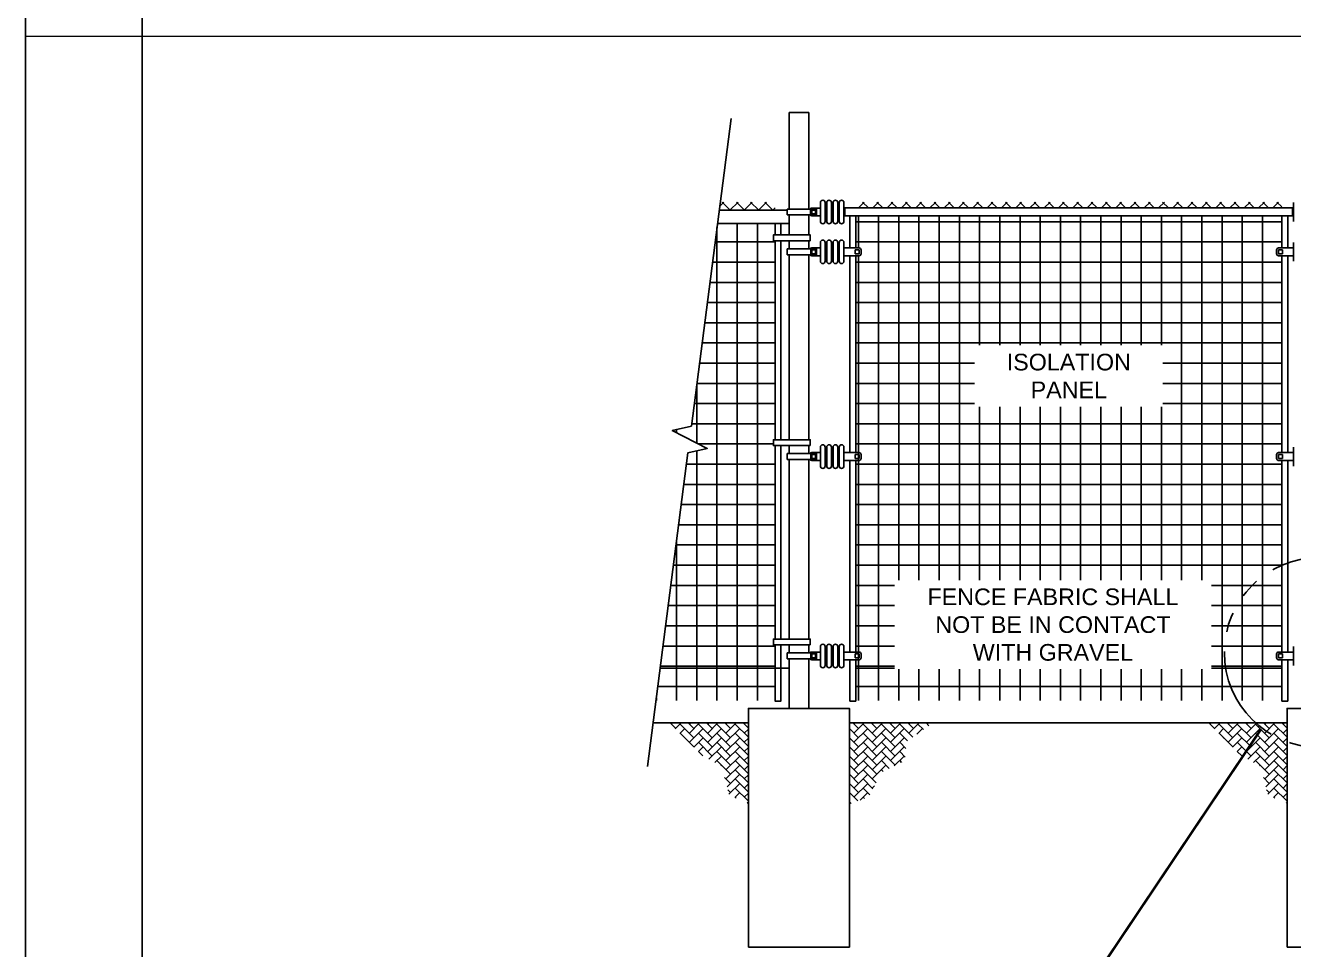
# Model space of a CAD drawing. Header units: feet. Extents: x -6 to 155, y -13 to 44.
# Drawn here: x 0 to 7.96, y 3.84 to 9.64 of the extents above; entities that cross this region are included whole.
import ezdxf

# ---------------------------------------------------------------- set-up
doc = ezdxf.new("R2010")
doc.units = ezdxf.units.FT
doc.header["$MEASUREMENT"] = 0
doc.linetypes.add('PHANTOM2', pattern=[1.25, 0.625, -0.125, 0.125, -0.125, 0.125, -0.125])
for name, color, linetype in [('E-DETL', 7, 'Continuous'), ('G-ANNO-TEXT', 1, 'Continuous'), ('G-BRDR', 5, 'Continuous')]:
    doc.layers.add(name, color=color, linetype=linetype)
doc.styles.add('NEI-A', font='arial.ttf')
pattern_1 = [(45, (-1.914983760865719, 10.93880870269205), (4.504315547135039e-18, 0.0573764369381285), [0.1217138029178189, -0.04057126763927298]), (135, (-1.886295542394084, 10.96749692116369), (4.504315547135039e-18, 0.0573764369381285), [0.1217138029178189, -0.04057126763927298])]
pattern_2 = [(0, (-3.394030494196775, -2.746501843075905), (0, 0.1267852113727281), []), (90, (-3.394030494196775, -2.746501843075905), (-0.1267852113727281, 7.7633551643416e-18), [])]

msp = doc.modelspace()

# ---------------------------------------------------------------- hatches: boundary and pattern name
at = {"layer": 'E-DETL', "linetype": 'Continuous'}
h = msp.add_hatch(dxfattribs=at)
h.set_pattern_fill('ANSI37', color=9, scale=0.5071408454909123)
h.set_pattern_definition([(45, (-1.943092289148598, 41.29625971377806), (-0.0448253413579129, 0.04482534135791291), []), (135, (-1.943092289148598, 41.29625971377806), (-0.04482534135791291, -0.0448253413579129), [])])
h.paths.add_polyline_path([(4.360620485981468, 8.534217380554264), (4.354124967054349, 8.483786295248258), (4.704656975490789, 8.483786295248258), (4.704656975490789, 8.534217380554264)])
h = msp.add_hatch(dxfattribs=at)
h.set_pattern_fill('ANSI37', color=9, scale=0.5071408454909123)
h.set_pattern_definition([(45, (-5.095217291350295, 41.29625971377806), (-0.0448253413579129, 0.04482534135791291), []), (135, (-5.095217291350295, 41.29625971377806), (-0.04482534135791291, -0.0448253413579129), [])])
h.paths.add_polyline_path([(5.211065181121458, 8.497885717391668), (7.884890505975358, 8.49788571739166), (7.884890505975358, 8.534217380554264), (5.211065181121458, 8.534217380554264)])
h = msp.add_hatch(dxfattribs=at)
h.set_pattern_fill('NET', color=9, scale=1.014281690981825)
h.set_pattern_definition(pattern_2)
edge = h.paths.add_edge_path()
edge.add_line((7.863753290598709, 6.961617669760518), (7.884890505975358, 6.961617669760518))
edge.add_line((7.884890505975358, 6.961617669760518), (7.884890505975358, 8.448621488085543))
edge.add_line((7.884890505975358, 8.448621488085545), (5.211065181121457, 8.448621488085552))
edge.add_line((5.211065181121458, 8.448621488085552), (5.211065181121458, 8.246255815653146))
edge.add_line((5.211065181121458, 8.246255815653146), (5.232202396498115, 8.24625581565315))
edge.add_arc((5.232202396498114, 8.233939758326624), 0.01231605732652895, -3.348077370901592e-11, 90, ccw=False)
edge.add_line((5.244518453824641, 8.233939758326613), (5.244518453824641, 8.209307643673554))
edge.add_arc((5.232202396498122, 8.209307643673553), 0.01231605732651994, -90.00000000006708, 0, ccw=False)
edge.add_line((5.232202396498114, 8.196991586347034), (5.211065181121457, 8.196991586347034))
edge.add_line((5.211065181121458, 8.196991586347034), (5.211065181121458, 5.407131832603402))
edge.add_line((5.211065181121458, 5.407131832603397), (7.884890505975358, 5.407131832603397))
edge.add_line((7.884890505975358, 5.407131832603397), (7.884890505975358, 5.66127655370267))
edge.add_line((7.884890505975358, 5.661276553702674), (7.863753290598709, 5.661276553702674))
edge.add_arc((7.863753290598709, 5.673592611029201), 0.01231605732652895, 179.9999999999832, 270.00000000003354, ccw=False)
edge.add_line((7.851437233272174, 5.673592611029204), (7.851437233272174, 5.698224725682264))
edge.add_arc((7.863753290598693, 5.698224725682264), 0.01231605732652354, 89.9999999999497, 180, ccw=False)
edge.add_line((7.863753290598709, 5.71054078300879), (7.884890505975358, 5.71054078300879))
edge.add_line((7.884890505975358, 5.71054078300879), (7.884890505975358, 6.912353440454398))
edge.add_line((7.884890505975358, 6.912353440454398), (7.863753290598693, 6.912353440454398))
edge.add_arc((7.863753290598709, 6.924669497780932), 0.01231605732653255, 180, 269.99999999989944, ccw=False)
edge.add_line((7.851437233272174, 6.924669497780917), (7.851437233272174, 6.949301612433992))
edge.add_arc((7.863753290598693, 6.949301612433992), 0.01231605732652714, 89.99999999998317, 180, ccw=False)
h = msp.add_hatch(dxfattribs=at)
h.set_pattern_fill('NET', color=9, scale=1.014281690981825)
h.set_pattern_definition(pattern_2)
h.paths.add_polyline_path([(4.704656975490789, 7.006173725646336), (4.694514158580966, 7.00617372564634), (4.694514158580966, 7.043121897625927), (4.704656975490789, 7.043121897625927), (4.704656975490789, 8.285305072167727), (4.694514158580966, 8.285305072167727), (4.694514158580966, 8.322253244147314), (4.704656975490789, 8.322253244147314), (4.704656975490789, 8.399262820999777), (4.343238351717086, 8.399262820999777), (4.179581298785523, 7.128632577300805), (4.059020724009568, 7.101549923751176), (4.278547029020567, 6.988053268899061), (4.157986454244612, 6.960970615349417), (3.957852168778001, 5.407131832603394), (4.704656975490789, 5.407131832603394), (4.704656975490789, 5.75509683889462), (4.694514158580966, 5.75509683889462), (4.694514158580966, 5.792045010874206), (4.704656975490789, 5.792045010874206)])
h = msp.add_hatch(dxfattribs=at)
h.set_pattern_fill('AR-HBONE', color=9, scale=0.01014281690981825)
h.set_pattern_definition(pattern_1)
h.paths.add_polyline_path([(4.53693649022028, 5.265425768210926), (4.039997857564598, 5.265425768210926), (4.248016918103579, 5.061052432652943), (4.369364911191767, 4.992737659952716), (4.416681317388973, 4.813854475126538), (4.53693649022028, 4.757673168764837)])
h = msp.add_hatch(dxfattribs=at)
h.set_pattern_fill('AR-HBONE', color=9, scale=0.01014281690981825)
h.set_pattern_definition(pattern_1)
h.paths.add_polyline_path([(5.693600248110372, 5.265425768210915), (5.170862547083919, 5.265425768210915), (5.170862547083919, 4.755683402281187), (5.293028880921704, 4.801590049489252), (5.370756047319201, 4.954215021847274), (5.519761021953046, 5.028664393735594), (5.529694829463796, 5.14778345860187)])
h = msp.add_hatch(dxfattribs=at)
h.set_pattern_fill('AR-HBONE', color=9, scale=0.01014281690981825)
h.set_pattern_definition([(45, (1.465955209073673, 10.93880870269205), (4.504315547135039e-18, 0.0573764369381285), [0.1217138029178189, -0.04057126763927298]), (135, (1.494643427545315, 10.96749692116369), (4.504315547135039e-18, 0.0573764369381285), [0.1217138029178189, -0.04057126763927298])])
h.paths.add_polyline_path([(7.917875460159671, 5.265425768210926), (7.420936827503995, 5.265425768210926), (7.628955888042976, 5.061052432652943), (7.750303881131158, 4.992737659952716), (7.797620287328371, 4.813854475126538), (7.917875460159671, 4.757673168764837)])

# ---------------------------------------------------------------- linework, layer by layer
msp.add_line((4.915479805284746, 5.356417748054309), (4.792319232019453, 5.356417748054309))
at = {"flags": 128}
msp.add_lwpolyline([(4.792319232019461, 9.096432740832256), (4.915479805284753, 9.096432740832256)], dxfattribs=at)
for points in [[(4.704656975490789, 8.327760043518559), (4.704656975490789, 8.39926282099978), (4.741605147470368, 8.39926282099978), (4.741605147470368, 8.327760043518559)], [(4.704656975490789, 7.04312189762593), (4.704656975490789, 8.290811871538972)], [(4.741605147470368, 8.290811871538972), (4.741605147470368, 7.04312189762593)], [(4.704656975490789, 5.792045010874206), (4.704656975490789, 7.006173725646344)], [(4.741605147470368, 7.006173725646344), (4.741605147470368, 5.792045010874206)], [(4.741605147470368, 5.75509683889462), (4.741605147470368, 5.402975865480959), (4.704656975490789, 5.402975865480959), (4.704656975490789, 5.75509683889462)]]:
    msp.add_lwpolyline(points)
at = {"layer": 'Defpoints', "color": 5}
msp.add_lwpolyline([(5.051920481946581e-08, 21.43181827230055), (32.40909104770368, 21.43181827230055), (32.40909104770368, 3.222694556345651e-08), (5.051920481946581e-08, 3.222694556345651e-08)], close=True, dxfattribs=at)
at = {"layer": 'E-DETL', "color": 7, "linetype": 'Continuous'}
for p, q in [((4.792319232019461, 9.096432740832256), (4.792319232019461, 8.490485570406761)), ((4.915479805284753, 9.096432740832256), (4.915479805284753, 8.490485570406761)), ((4.792319232019469, 8.453537398427175), (4.792319232019469, 8.327760043518559)), ((4.915479805284753, 8.453537398427175), (4.915479805284753, 8.327760043518559)), ((5.13716883716227, 8.497885717391668), (7.95878684993453, 8.49788571739166)), ((5.13716883716227, 8.448621488085552), (7.95878684993453, 8.448621488085545)), ((5.174117009141857, 8.448621488085552), (5.174117009141857, 8.246255815653154)), ((5.211065181121458, 8.448621488085552), (5.211065181121458, 8.24625581565315)), ((7.884890505975358, 8.448621488085545), (7.884890505975358, 8.246255815653146)), ((7.921838677954943, 8.448621488085545), (7.921838677954943, 8.246255815653146)), ((4.792319232019469, 8.290811871538972), (4.792319232019469, 8.240097786989885)), ((4.915479805284753, 8.290811871538972), (4.915479805284753, 8.240097786989885)), ((4.792319232019461, 8.203149615010297), (4.792319232019453, 7.04312189762593)), ((4.915479805284753, 8.203149615010297), (4.915479805284746, 7.04312189762593)), ((5.174117009141857, 8.19699158634703), (5.174117009141871, 6.961617669760518)), ((5.211065181121458, 8.19699158634703), (5.211065181121458, 6.961617669760518)), ((7.884890505975358, 8.19699158634703), (7.884890505975358, 6.961617669760518)), ((7.921838677954943, 8.19699158634703), (7.921838677954943, 6.961617669760518)), ((4.792319232019453, 7.006173725646344), (4.792319232019453, 6.955459641097251)), ((4.915479805284746, 7.006173725646344), (4.915479805284746, 6.955459641097251)), ((4.792319232019453, 6.918511469117665), (4.792319232019453, 5.792045010874206)), ((4.915479805284746, 6.918511469117665), (4.915479805284746, 5.792045010874206)), ((5.174117009141871, 6.912353440454401), (5.174117009141871, 5.71054078300879)), ((5.211065181121458, 6.912353440454398), (5.211065181121458, 5.71054078300879)), ((7.884890505975358, 6.912353440454398), (7.884890505975358, 5.71054078300879)), ((7.921838677954943, 6.912353440454398), (7.921838677954943, 5.71054078300879)), ((4.792319232019453, 5.75509683889462), (4.792319232019453, 5.704382754345524)), ((4.915479805284746, 5.75509683889462), (4.915479805284746, 5.704382754345524)), ((4.792319232019453, 5.667434582365938), (4.792319232019453, 5.356417748054309)), ((4.915479805284746, 5.667434582365938), (4.915479805284746, 5.356417748054309)), ((5.174117009141871, 5.661276553702674), (5.174117009141871, 5.402975865480959)), ((5.211065181121458, 5.661276553702674), (5.211065181121458, 5.402975865480959)), ((7.884890505975358, 5.661276553702674), (7.884890505975358, 5.402975865480959)), ((7.921838677954943, 5.661276553702674), (7.921838677954943, 5.402975865480959)), ((5.174117009141871, 5.402975865480959), (5.211065181121458, 5.402975865480959)), ((7.921838677954943, 5.402975865480959), (7.884890505975358, 5.402975865480959))]:
    msp.add_line(p, q, dxfattribs=at)
at = {"layer": 'E-DETL', "color": 4, "linetype": 'Continuous'}
for p, q in [((4.989376149243919, 8.531128559584294), (4.989376149243919, 8.412894409249613)), ((5.018934686827595, 8.531128559584294), (5.018934686827595, 8.412894409249613)), ((5.02878753268882, 8.531128559584294), (5.02878753268882, 8.412894409249613)), ((5.058346070272489, 8.531128559584294), (5.058346070272489, 8.412894409249613)), ((5.068198916133722, 8.531128559584294), (5.068198916133722, 8.412894409249613)), ((5.097757453717383, 8.531128559584294), (5.097757453717383, 8.412894409249613)), ((5.107610299578609, 8.531128559584294), (5.107610299578609, 8.412894409249613)), ((5.13716883716227, 8.531128559584294), (5.13716883716227, 8.412894409249613)), ((7.95878684993453, 8.531128559584294), (7.95878684993453, 8.412894409249613)), ((4.77959721309832, 8.490485570406761), (4.77959721309832, 8.453537398427175)), ((4.780003174692935, 8.490485570406761), (4.780003174692935, 8.453537398427175)), ((4.965149996185494, 8.490485570406761), (4.780003174692935, 8.490485570406761)), ((4.965149996185494, 8.453537398427175), (4.780003174692935, 8.453537398427175)), ((4.927795862611272, 8.490485570406761), (4.927795862611272, 8.453537398427175)), ((4.928201824205901, 8.490485570406761), (4.928201824205901, 8.453537398427175)), ((4.934359852869168, 8.496643599070023), (4.989376149243919, 8.496643599070023)), ((4.934359852869168, 8.484327541743493), (4.934359852869168, 8.459695427090434)), ((4.934359852869168, 8.484327541743493), (4.958991967522228, 8.484327541743493)), ((4.934359852869168, 8.459695427090434), (4.958991967522228, 8.459695427090423)), ((4.934359852869168, 8.447379369763908), (4.989376149243919, 8.447379369763908)), ((4.958991967522228, 8.484327541743493), (4.958991967522228, 8.459695427090423)), ((4.965149996185494, 8.490485570406761), (4.965149996185494, 8.453537398427175)), ((5.142612665607822, 8.496643599070023), (5.137168837162285, 8.496643599070023)), ((5.142612665607822, 8.449672980511306), (5.137168837162285, 8.449672980511306)), ((5.142612665607822, 8.497885717391672), (5.142612665607822, 8.448621488085555)), ((7.951811200710921, 8.49788571739166), (7.951811200710921, 8.448621488085545)), ((7.951811200710921, 8.450063603861517), (7.95878684993453, 8.450063603861517)), ((4.989376149243919, 8.28074077616743), (4.989376149243919, 8.162506625832748)), ((5.018934686827595, 8.28074077616743), (5.018934686827595, 8.162506625832748)), ((5.02878753268882, 8.28074077616743), (5.02878753268882, 8.162506625832748)), ((5.058346070272489, 8.28074077616743), (5.058346070272489, 8.162506625832748)), ((5.068198916133722, 8.28074077616743), (5.068198916133722, 8.162506625832748)), ((5.097757453717383, 8.28074077616743), (5.097757453717383, 8.162506625832748)), ((5.107610299578609, 8.28074077616743), (5.107610299578609, 8.162506625832748)), ((5.13716883716227, 8.28074077616743), (5.13716883716227, 8.162506625832748)), ((7.95878684993453, 8.28074077616743), (7.95878684993453, 8.162506625832755)), ((4.780003174692919, 8.240097786989885), (4.780003174692919, 8.203149615010297)), ((4.965149996185494, 8.240097786989885), (4.780003174692919, 8.240097786989885)), ((4.965149996185494, 8.203149615010297), (4.780003174692919, 8.203149615010297)), ((4.928201824205901, 8.240097786989885), (4.928201824205901, 8.203149615010297)), ((4.934359852869168, 8.246255815653146), (4.989376149243919, 8.246255815653146)), ((4.934359852869168, 8.23393975832662), (4.934359852869168, 8.20930764367356)), ((4.934359852869168, 8.23393975832662), (4.958991967522228, 8.23393975832662)), ((4.934359852869168, 8.20930764367356), (4.958991967522228, 8.20930764367356)), ((4.958991967522228, 8.23393975832662), (4.958991967522228, 8.20930764367356)), ((4.965149996185494, 8.240097786989885), (4.965149996185494, 8.203149615010297)), ((5.232202396498114, 8.246255815653146), (5.13716883716227, 8.24625581565316)), ((5.232202396498114, 8.23393975832662), (5.207570281845062, 8.23393975832662)), ((5.207570281845062, 8.23393975832662), (5.207570281845062, 8.20930764367356)), ((5.232202396498114, 8.20930764367356), (5.207570281845062, 8.20930764367356)), ((5.232202396498114, 8.23393975832662), (5.232202396498114, 8.20930764367356)), ((5.244518453824648, 8.20930764367356), (5.244518453824648, 8.23393975832662)), ((7.851437233272174, 8.20930764367356), (7.851437233272174, 8.23393975832662)), ((7.863753290598709, 8.246255815653146), (7.95878684993453, 8.246255815653146)), ((7.863753290598709, 8.23393975832662), (7.888385405251761, 8.23393975832662)), ((7.863753290598709, 8.23393975832662), (7.863753290598709, 8.20930764367356)), ((7.863753290598709, 8.20930764367356), (7.888385405251761, 8.20930764367356)), ((7.888385405251761, 8.23393975832662), (7.888385405251761, 8.20930764367356)), ((4.934359852869168, 8.19699158634703), (4.989376149243919, 8.19699158634703)), ((5.232202396498114, 8.19699158634703), (5.13716883716227, 8.19699158634703)), ((7.863753290598709, 8.19699158634703), (7.95878684993453, 8.19699158634703)), ((4.780003174692935, 6.955459641097251), (4.780003174692935, 6.918511469117665)), ((4.965149996185494, 6.955459641097251), (4.780003174692935, 6.955459641097251)), ((4.928201824205901, 6.955459641097251), (4.928201824205901, 6.918511469117665)), ((4.934359852869168, 6.961617669760518), (4.989376149243933, 6.961617669760518)), ((4.934359852869168, 6.949301612433992), (4.934359852869168, 6.924669497780928)), ((4.934359852869168, 6.949301612433992), (4.958991967522228, 6.949301612433992)), ((4.934359852869168, 6.924669497780928), (4.958991967522228, 6.924669497780928)), ((4.958991967522228, 6.949301612433992), (4.958991967522228, 6.924669497780928)), ((4.965149996185494, 6.955459641097251), (4.965149996185494, 6.918511469117665)), ((4.989376149243933, 6.9961026302748), (4.989376149243933, 6.877868479940127)), ((5.018934686827595, 6.9961026302748), (5.018934686827595, 6.877868479940127)), ((5.02878753268882, 6.9961026302748), (5.02878753268882, 6.877868479940127)), ((5.058346070272489, 6.9961026302748), (5.058346070272489, 6.877868479940127)), ((5.068198916133722, 6.9961026302748), (5.068198916133722, 6.877868479940127)), ((5.097757453717383, 6.9961026302748), (5.097757453717383, 6.877868479940127)), ((5.107610299578609, 6.9961026302748), (5.107610299578609, 6.877868479940127)), ((5.137168837162285, 6.9961026302748), (5.137168837162285, 6.877868479940127)), ((5.232202396498129, 6.961617669760518), (5.137168837162285, 6.961617669760533)), ((5.232202396498129, 6.949301612433992), (5.207570281845078, 6.949301612433992)), ((5.207570281845078, 6.949301612433992), (5.207570281845078, 6.924669497780932)), ((5.232202396498129, 6.924669497780932), (5.207570281845078, 6.924669497780932)), ((5.232202396498129, 6.949301612433992), (5.232202396498129, 6.924669497780932)), ((5.244518453824663, 6.924669497780932), (5.244518453824663, 6.949301612433992)), ((7.851437233272174, 6.924669497780928), (7.851437233272174, 6.949301612433992)), ((7.863753290598709, 6.961617669760518), (7.95878684993453, 6.961617669760518)), ((7.863753290598709, 6.949301612433992), (7.888385405251761, 6.949301612433992)), ((7.863753290598709, 6.949301612433992), (7.863753290598709, 6.924669497780928)), ((7.863753290598709, 6.924669497780928), (7.888385405251761, 6.924669497780928)), ((7.888385405251761, 6.949301612433992), (7.888385405251761, 6.924669497780928)), ((7.95878684993453, 6.996102630274788), (7.95878684993453, 6.877868479940113)), ((4.965149996185494, 6.918511469117665), (4.780003174692935, 6.918511469117665)), ((4.934359852869168, 6.912353440454398), (4.989376149243933, 6.912353440454398)), ((5.232202396498129, 6.912353440454398), (5.137168837162285, 6.912353440454398)), ((7.863753290598709, 6.912353440454398), (7.95878684993453, 6.912353440454398)), ((4.989376149243933, 5.745025743523076), (4.989376149243933, 5.626791593188389)), ((5.018934686827595, 5.745025743523076), (5.018934686827595, 5.626791593188389)), ((5.02878753268882, 5.745025743523076), (5.02878753268882, 5.626791593188389)), ((5.058346070272489, 5.745025743523076), (5.058346070272489, 5.626791593188389)), ((5.068198916133722, 5.745025743523076), (5.068198916133722, 5.626791593188389)), ((5.097757453717383, 5.745025743523076), (5.097757453717383, 5.626791593188389)), ((5.107610299578609, 5.745025743523076), (5.107610299578609, 5.626791593188389)), ((5.137168837162285, 5.745025743523076), (5.137168837162285, 5.626791593188389)), ((7.95878684993453, 5.745025743523076), (7.95878684993453, 5.626791593188393)), ((4.780003174692935, 5.704382754345524), (4.780003174692935, 5.667434582365938)), ((4.965149996185494, 5.704382754345524), (4.780003174692935, 5.704382754345524)), ((4.965149996185494, 5.667434582365938), (4.780003174692935, 5.667434582365938)), ((4.792319232019453, 5.667434582365938), (4.792319232019453, 5.648379682771601)), ((4.915479805284746, 5.667434582365938), (4.915479805284746, 5.648379682771601)), ((4.928201824205901, 5.704382754345524), (4.928201824205901, 5.667434582365938)), ((4.934359852869168, 5.71054078300879), (4.989376149243933, 5.71054078300879)), ((4.934359852869168, 5.698224725682257), (4.958991967522228, 5.698224725682257)), ((4.934359852869168, 5.698224725682257), (4.934359852869168, 5.673592611029204)), ((4.934359852869168, 5.673592611029204), (4.958991967522228, 5.673592611029204)), ((4.934359852869168, 5.661276553702674), (4.989376149243933, 5.661276553702674)), ((4.958991967522228, 5.698224725682257), (4.958991967522228, 5.673592611029204)), ((4.965149996185494, 5.704382754345524), (4.965149996185494, 5.667434582365938)), ((5.232202396498129, 5.71054078300879), (5.137168837162285, 5.710540783008802)), ((5.232202396498129, 5.661276553702674), (5.137168837162285, 5.661276553702674)), ((5.232202396498129, 5.698224725682264), (5.207570281845078, 5.698224725682264)), ((5.207570281845078, 5.698224725682264), (5.207570281845078, 5.673592611029204)), ((5.232202396498129, 5.673592611029204), (5.207570281845078, 5.673592611029204)), ((5.232202396498129, 5.698224725682264), (5.232202396498129, 5.673592611029204)), ((5.244518453824663, 5.673592611029204), (5.244518453824663, 5.698224725682264)), ((7.851437233272174, 5.673592611029204), (7.851437233272174, 5.698224725682264)), ((7.863753290598709, 5.71054078300879), (7.95878684993453, 5.71054078300879)), ((7.863753290598709, 5.698224725682264), (7.888385405251761, 5.698224725682264)), ((7.863753290598709, 5.698224725682264), (7.863753290598709, 5.673592611029204)), ((7.863753290598709, 5.673592611029204), (7.888385405251761, 5.673592611029204)), ((7.863753290598709, 5.661276553702674), (7.95878684993453, 5.661276553702674)), ((7.888385405251761, 5.698224725682264), (7.888385405251761, 5.673592611029204))]:
    msp.add_line(p, q, dxfattribs=at)
at = {"layer": 'E-DETL', "color": 6, "linetype": 'Continuous'}
msp.add_lwpolyline([(3.904378435748713, 4.991962787252699), (4.157986454244612, 6.960970615349417), (4.278547029020567, 6.988053268899061), (4.059020724009568, 7.101549923751176), (4.179581298785523, 7.128632577300805), (4.428301935272089, 9.059694864509694)], dxfattribs=at)
at = {"layer": 'E-DETL', "color": 7, "linetype": 'Continuous'}
for points in [[(4.77959721309832, 8.483786295248262), (4.354124967054349, 8.483786295248262)], [(4.343238351717086, 8.39926282099978), (4.792319232019469, 8.39926282099978)], [(3.983744111128465, 5.60815638015143), (4.792319232019453, 5.60815638015143)], [(7.884890505975358, 5.60815638015143), (5.211065181121458, 5.60815638015143)]]:
    msp.add_lwpolyline(points, dxfattribs=at)
at = {"layer": 'E-DETL', "color": 4, "linetype": 'Continuous'}
for points in [[(4.925622622194568, 8.290811871538972), (4.694514158580966, 8.290811871538972), (4.694514158580966, 8.327760043518559), (4.925622622194568, 8.327760043518559)], [(4.925622622194568, 7.006173725646344), (4.694514158580966, 7.006173725646344), (4.694514158580966, 7.04312189762593), (4.925622622194568, 7.04312189762593)], [(4.925622622194568, 5.75509683889462), (4.694514158580966, 5.75509683889462), (4.694514158580966, 5.792045010874206), (4.925622622194568, 5.792045010874206)]]:
    msp.add_lwpolyline(points, close=True, dxfattribs=at)
at = {"layer": 'E-DETL', "color": 7, "linetype": 'Continuous'}
for points in [[(4.53693649022028, 3.859143580113638), (5.170862547083919, 3.859143580113638), (5.170862547083919, 5.356417748054309), (4.53693649022028, 5.356417748054309)], [(7.917875460159671, 3.859143580113638), (8.551801517023325, 3.859143580113638), (8.551801517023325, 5.356417748054309), (7.917875460159671, 5.356417748054309)]]:
    msp.add_lwpolyline(points, close=True, dxfattribs=at)
at = {"layer": 'E-DETL', "color": 4, "linetype": 'Continuous'}
for points in [[(3.939600441341163, 5.265425768210926), (4.53693649022028, 5.265425768210926)], [(5.170862547083919, 5.265425768210926), (7.917875460159671, 5.265425768210926)]]:
    msp.add_lwpolyline(points, dxfattribs=at)
at = {"layer": 'E-DETL', "color": 153, "linetype": 'Continuous', "const_width": 0.01584815142159101, "flags": 128}
msp.add_lwpolyline([(6.434997810318919, 3.259607251581087), (7.755019459739856, 5.227394662481743)], dxfattribs=at)
at = {"layer": 'E-DETL', "color": 153, "linetype": 'PHANTOM2'}
msp.add_circle((8.119289389725425, 5.707640399216691), 0.5952432513509275, dxfattribs=at)
at = {"layer": 'E-DETL', "color": 4, "linetype": 'Continuous'}
for centre, radius, start, end in [((5.004155418035768, 8.531128559584294), 0.01477926879183504, 0, 180), ((5.023861109758219, 8.531128559584294), 0.004926422930611748, 180, 0), ((5.043566801480655, 8.531128559584294), 0.01477926879183504, 0, 180), ((5.06327249320309, 8.531128559584294), 0.004926422930612098, 180, 0), ((5.082978184925549, 8.531128559584294), 0.01477926879183504, 0, 180), ((5.102683876648007, 8.531128559584294), 0.004926422930611748, 180, 0), ((5.122389568370443, 8.531128559584294), 0.01477926879183504, 0, 180), ((4.934359852869168, 8.484327541743493), 0.0123160573265292, 90, 150.0000000000067), ((4.934359852869168, 8.459695427090434), 0.0123160573265292, 209.9999999999936, 270), ((5.004155418035768, 8.412894409249613), 0.01477926879183504, 180, 0), ((5.023861109758219, 8.412894409249613), 0.004926422930611748, 0, 180), ((5.043566801480655, 8.412894409249613), 0.01477926879183504, 180, 0), ((5.06327249320309, 8.412894409249613), 0.004926422930612098, 0, 180), ((5.082978184925549, 8.412894409249613), 0.01477926879183504, 180, 0), ((5.102683876648007, 8.412894409249613), 0.004926422930611748, 0, 180), ((5.122389568370443, 8.412894409249613), 0.01477926879183504, 180, 0), ((5.004155418035768, 8.28074077616743), 0.01477926879183504, 0, 180), ((5.023861109758219, 8.28074077616743), 0.004926422930611748, 180, 0), ((5.043566801480655, 8.28074077616743), 0.01477926879183504, 0, 180), ((5.06327249320309, 8.28074077616743), 0.004926422930612098, 180, 0), ((5.082978184925549, 8.28074077616743), 0.01477926879183504, 0, 180), ((5.102683876648007, 8.28074077616743), 0.004926422930611748, 180, 0), ((5.122389568370443, 8.28074077616743), 0.01477926879183504, 0, 180), ((4.934359852869168, 8.23393975832662), 0.0123160573265292, 90, 150.0000000000067), ((4.934359852869168, 8.20930764367356), 0.0123160573265292, 209.9999999999936, 270), ((5.232202396498114, 8.23393975832662), 0.0123160573265292, 0, 90), ((5.232202396498114, 8.20930764367356), 0.0123160573265292, 270, 0), ((7.863753290598709, 8.23393975832662), 0.0123160573265292, 90, 180), ((7.863753290598709, 8.20930764367356), 0.0123160573265292, 180, 270), ((5.004155418035768, 8.162506625832748), 0.01477926879183504, 180, 0), ((5.023861109758219, 8.162506625832748), 0.004926422930611748, 0, 180), ((5.043566801480655, 8.162506625832748), 0.01477926879183504, 180, 0), ((5.06327249320309, 8.162506625832748), 0.004926422930612098, 0, 180), ((5.082978184925549, 8.162506625832748), 0.01477926879183504, 180, 0), ((5.102683876648007, 8.162506625832748), 0.004926422930611748, 0, 180), ((5.122389568370443, 8.162506625832748), 0.01477926879183504, 180, 0), ((5.004155418035768, 6.9961026302748), 0.01477926879183504, 0, 180), ((5.043566801480655, 6.9961026302748), 0.01477926879183504, 0, 180), ((5.082978184925549, 6.9961026302748), 0.01477926879183504, 0, 180), ((5.122389568370443, 6.9961026302748), 0.01477926879183504, 0, 180), ((4.934359852869168, 6.949301612433992), 0.0123160573265292, 90, 150.0000000000067), ((5.023861109758219, 6.9961026302748), 0.004926422930611748, 180, 0), ((5.063272493203105, 6.9961026302748), 0.004926422930612098, 180, 0), ((5.102683876648007, 6.9961026302748), 0.004926422930611748, 180, 0), ((5.232202396498129, 6.949301612433992), 0.0123160573265292, 0, 90), ((5.232202396498129, 6.924669497780932), 0.0123160573265292, 270, 0), ((7.863753290598709, 6.949301612433992), 0.0123160573265292, 90, 180), ((7.863753290598709, 6.924669497780928), 0.0123160573265292, 180, 270), ((4.934359852869168, 6.924669497780928), 0.0123160573265292, 209.9999999999936, 270), ((5.004155418035768, 6.877868479940127), 0.01477926879183504, 180, 0), ((5.023861109758219, 6.877868479940127), 0.004926422930611748, 0, 180), ((5.043566801480655, 6.877868479940127), 0.01477926879183504, 180, 0), ((5.063272493203105, 6.877868479940127), 0.004926422930612098, 0, 180), ((5.082978184925549, 6.877868479940127), 0.01477926879183504, 180, 0), ((5.102683876648007, 6.877868479940127), 0.004926422930611748, 0, 180), ((5.122389568370443, 6.877868479940127), 0.01477926879183504, 180, 0), ((5.004155418035768, 5.745025743523076), 0.01477926879183504, 0, 180), ((5.023861109758219, 5.745025743523076), 0.004926422930611748, 180, 0), ((5.043566801480655, 5.745025743523076), 0.01477926879183504, 0, 180), ((5.063272493203105, 5.745025743523076), 0.004926422930612098, 180, 0), ((5.082978184925549, 5.745025743523076), 0.01477926879183504, 0, 180), ((5.102683876648007, 5.745025743523076), 0.004926422930611748, 180, 0), ((5.122389568370443, 5.745025743523076), 0.01477926879183504, 0, 180), ((4.934359852869168, 5.698224725682257), 0.0123160573265292, 90, 150.0000000000067), ((4.934359852869168, 5.673592611029204), 0.0123160573265292, 209.9999999999936, 270), ((5.232202396498129, 5.698224725682264), 0.0123160573265292, 0, 90), ((5.232202396498129, 5.673592611029204), 0.0123160573265292, 270, 0), ((7.863753290598709, 5.698224725682264), 0.0123160573265292, 90, 180), ((7.863753290598709, 5.673592611029204), 0.0123160573265292, 180, 270), ((5.004155418035768, 5.626791593188389), 0.01477926879183504, 180, 0), ((5.023861109758219, 5.626791593188389), 0.004926422930611748, 0, 180), ((5.043566801480655, 5.626791593188389), 0.01477926879183504, 180, 0), ((5.063272493203105, 5.626791593188389), 0.004926422930612098, 0, 180), ((5.082978184925549, 5.626791593188389), 0.01477926879183504, 180, 0), ((5.102683876648007, 5.626791593188389), 0.004926422930611748, 0, 180), ((5.122389568370443, 5.626791593188389), 0.01477926879183504, 180, 0)]:
    msp.add_arc(centre, radius, start, end, dxfattribs=at)
at = {"layer": 'G-BRDR', "flags": 128}
msp.add_lwpolyline([(5.051920481946581e-08, 9.573221155357276), (32.55096162454578, 9.581160519948625)], dxfattribs=at)

# ---------------------------------------------------------------- next in the draw order: texts
at = {"layer": 'G-ANNO-TEXT', "char_height": 0.1045454548296273, "attachment_point": 5, "style": 'NEI-A', "bg_fill": 3, "box_fill_scale": 1.5, "bg_fill_color": 256, "bg_fill_transparency": 0}
for s, width, insert in [('\\pxqc;ISOLATION PANEL', 1.0752336676954, (6.547977843548404, 7.44285088423574)), ('\\pxqc;FENCE FABRIC SHALL NOT BE IN CONTACT WITH GRAVEL', 1.882847306254271, (6.448372013846324, 5.88183655300516))]:
    msp.add_mtext_dynamic_manual_height_columns(s, width=width, gutter_width=0.5145596604895719, heights=[0], dxfattribs=dict(at, insert=insert))

# ---------------------------------------------------------------- next in the draw order: linework, layer by layer
msp.add_lwpolyline([(0.7323906242156895, 20.97650095277908), (31.73239062421569, 20.97650095277908), (31.73239062421569, 0.4765009527790784), (0.7323906242156895, 0.4765009527790784)], close=True)

doc.saveas('drawing.dxf')
